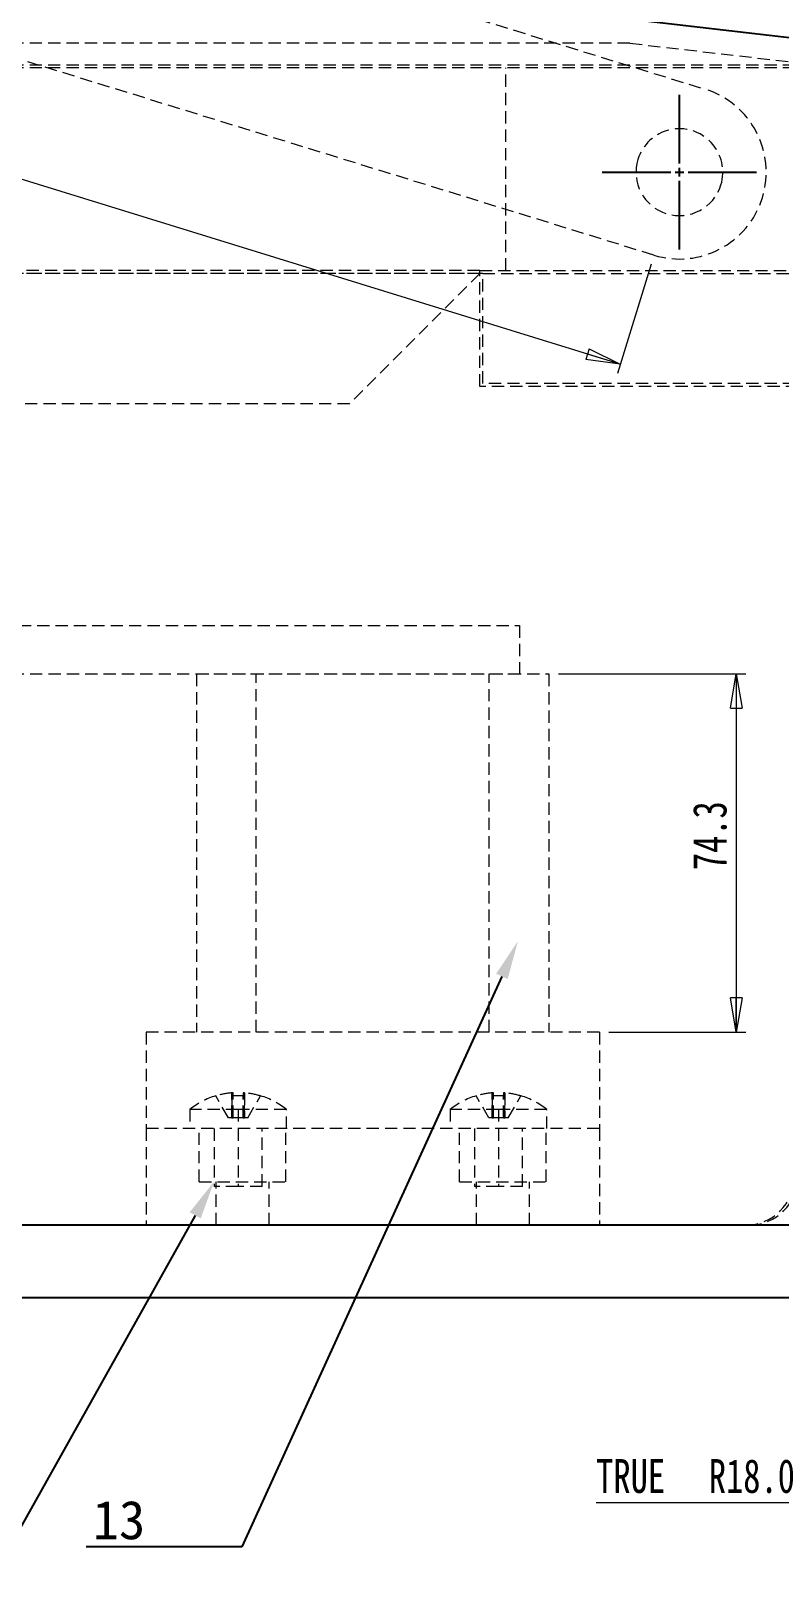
# Model space of a CAD drawing. Header units: millimetres. Extents: x 15 to 1184, y 5 to 836.
# Drawn here: x 481.8 to 559.5, y 498.9 to 660.5 of the extents above; entities that cross this region are included whole.
import ezdxf
from ezdxf import colors
from ezdxf.entities.mleader import LeaderData, LeaderLine
from ezdxf.math import Vec2, Vec3

# ---------------------------------------------------------------- set-up
doc = ezdxf.new("R2010")
doc.units = ezdxf.units.MM
doc.linetypes.add('CENTER2', pattern=[28.575, 19.05, -3.175, 3.175, -3.175])
doc.linetypes.add('HIDDEN', pattern=[1.905, 1.27, -0.635])
doc.styles.add('SLDTEXTSTYLE0', font='TXT', dxfattribs={"width": 0.75})
doc.dimstyles.new('SLDDIMSTYLE0', dxfattribs={"dimtxt": 3.5, "dimasz": 3.556, "dimexe": 0, "dimexo": 0.0625, "dimgap": 0.875, "dimtad": 1, "dimdec": 1, "dimlfac": 2, "dimrnd": 1e-09, "dimzin": 4, "dimdsep": 46, "dimtxsty": 'SLDTEXTSTYLE0', "dimblk1": 'CLOSED', "dimblk2": 'CLOSED', "dimsah": 1, "dimcen": 0.09, "dimadec": 0, "dimazin": 1, "dimtfac": 1, "dimtdec": 1, "dimtofl": 0, "dimtmove": 0, "dimatfit": 3, "dimldrblk": 'CLOSED', "dimfxl": 1, "dimfrac": 2, "dimtolj": 1, "dimtzin": 12, "dimarcsym": 0})
doc.dimstyles.new('SLDDIMSTYLE2', dxfattribs={"dimtxt": 3.5, "dimasz": 3.556, "dimexe": 0, "dimexo": 0.0625, "dimgap": 0.875, "dimtad": 1, "dimdec": 1, "dimlfac": 2, "dimrnd": 1e-09, "dimzin": 12, "dimdsep": 46, "dimtxsty": 'SLDTEXTSTYLE0', "dimblk1": 'CLOSED', "dimblk2": 'CLOSED', "dimsah": 1, "dimcen": 0.09, "dimadec": 0, "dimazin": 3, "dimtfac": 1, "dimtdec": 1, "dimtofl": 0, "dimtmove": 0, "dimatfit": 3, "dimldrblk": 'CLOSED', "dimfxl": 1, "dimfrac": 2, "dimtolj": 1, "dimtzin": 12, "dimarcsym": 0})
doc.dimstyles.new('SLDDIMSTYLE4', dxfattribs={"dimtxt": 3.5, "dimasz": 3.556, "dimexe": 0, "dimexo": 0.0625, "dimgap": 0.875, "dimtad": 0, "dimtih": 1, "dimtoh": 1, "dimdec": 1, "dimlfac": 2, "dimrnd": 1e-09, "dimzin": 4, "dimdsep": 46, "dimtxsty": 'SLDTEXTSTYLE0', "dimblk1": 'CLOSED', "dimblk2": 'CLOSED', "dimsah": 1, "dimcen": 0, "dimadec": 0, "dimazin": 1, "dimtfac": 1, "dimtdec": 1, "dimtofl": 0, "dimtmove": 0, "dimatfit": 3, "dimldrblk": 'CLOSED', "dimfxl": 1, "dimfrac": 2, "dimtolj": 1, "dimtzin": 12, "dimarcsym": 0})

# ---------------------------------------------------------------- blocks, each defined once
blk = doc.blocks.new('_Closed')
at = {"color": 0, "linetype": 'ByBlock', "lineweight": -2}
for p, q in [((-1, 0.166667), (0, 0)), ((-1, 0.166667), (-1, -0.166667)), ((0, 0), (-1, -0.166667)), ((0, 0), (-1, 0))]:
    blk.add_line(p, q, dxfattribs=at)
blk = doc.blocks.new('_D')
at = {"color": 7, "linetype": 'Continuous', "lineweight": 0, "transparency": 16777216}
for p, q in [((74.06, 528.28), (74.06, 456.96)), ((674.06, 528.28), (674.06, 456.96)), ((74.06, 457.96), (674.06, 457.96))]:
    blk.add_line(p, q, dxfattribs=at)
at = {"color": 7, "linetype": 'Continuous', "lineweight": 18, "transparency": 16777216, "xscale": 3.556, "yscale": 3.556, "rotation": 180}
blk.add_blockref('_Closed', (74.06, 457.96, -3.74), dxfattribs=at)
at = {"color": 7, "linetype": 'Continuous', "lineweight": 18, "transparency": 16777216, "xscale": 3.556, "yscale": 3.556}
blk.add_blockref('_Closed', (674.06, 457.96, -3.74), dxfattribs=at)
at = {"color": 7, "linetype": 'Continuous', "lineweight": 18, "transparency": 16777216, "insert": (362.39, 462.48), "char_height": 3.5, "attachment_point": 1, "style": 'SLDTEXTSTYLE0'}
blk.add_mtext('1200.0', dxfattribs=at)
blk = doc.blocks.new('_D_6')
at = {"color": 7, "linetype": 'Continuous', "lineweight": 0, "transparency": 16777216}
for p, q in [((458.58, 576.78), (472.26, 576.78)), ((471.26, 576.78), (471.26, 536.78))]:
    blk.add_line(p, q, dxfattribs=at)
at = {"color": 7, "linetype": 'Continuous', "lineweight": 18, "transparency": 16777216, "xscale": 3.556, "yscale": 3.556}
for p, rotation in [((471.26, 576.78, -3.74), 89.99999999999977), ((471.26, 536.78, -3.74), 269.9999999999998)]:
    blk.add_blockref('_Closed', p, dxfattribs=dict(at, rotation=rotation))
at = {"color": 7, "linetype": 'Continuous', "lineweight": 18, "transparency": 16777216, "insert": (466.75, 548.92), "char_height": 3.5, "attachment_point": 1, "rotation": 90, "style": 'SLDTEXTSTYLE0'}
blk.add_mtext('80.0', dxfattribs=at)
blk = doc.blocks.new('_D_7')
at = {"color": 7, "linetype": 'Continuous', "lineweight": 0, "transparency": 16777216}
for p, q in [((536.53, 593.93), (555.95, 593.93)), ((554.95, 593.93), (554.95, 556.78)), ((541.75, 556.78), (555.95, 556.78))]:
    blk.add_line(p, q, dxfattribs=at)
at = {"color": 7, "linetype": 'Continuous', "lineweight": 18, "transparency": 16777216, "xscale": 3.556, "yscale": 3.556}
for p, rotation in [((554.95, 593.93, -3.74), 90.00000000000058), ((554.95, 556.78, -3.74), 270.0000000000006)]:
    blk.add_blockref('_Closed', p, dxfattribs=dict(at, rotation=rotation))
at = {"color": 7, "linetype": 'Continuous', "lineweight": 18, "transparency": 16777216, "insert": (550.44, 573.57), "char_height": 3.5, "attachment_point": 1, "rotation": 90, "style": 'SLDTEXTSTYLE0'}
blk.add_mtext('74.3', dxfattribs=at)
blk = doc.blocks.new('_D_8')
at = {"color": 7, "linetype": 'Continuous', "lineweight": 0, "transparency": 16777216}
for p, q in [((259.45, 724.84), (255.96, 713.53)), ((542.91, 626.01), (256.25, 714.48)), ((546.11, 636.37), (542.62, 625.06))]:
    blk.add_line(p, q, dxfattribs=at)
at = {"color": 7, "linetype": 'Continuous', "lineweight": 18, "transparency": 16777216, "xscale": 3.556, "yscale": 3.556}
for p, rotation in [((256.25, 714.48, -3.74), 162.8488047369223), ((542.91, 626.01, -3.74), 342.8488047369224)]:
    blk.add_blockref('_Closed', p, dxfattribs=dict(at, rotation=rotation))
at = {"color": 7, "linetype": 'Continuous', "lineweight": 18, "transparency": 16777216, "insert": (396.29, 675.98), "char_height": 3.5, "attachment_point": 1, "rotation": 342.8488, "style": 'SLDTEXTSTYLE0'}
blk.add_mtext('600.0', dxfattribs=at)
blk = doc.blocks.new('_D_9')
at = {"color": 7, "linetype": 'Continuous', "lineweight": 0, "transparency": 16777216}
for p, q in [((574.63, 522.22), (565.57, 508.01)), ((565.57, 508.01), (540.42, 508.01))]:
    blk.add_line(p, q, dxfattribs=at)
at = {"color": 7, "linetype": 'Continuous', "lineweight": 18, "transparency": 16777216}
blk.add_arc((579.14, 529.28), 9, 242.1363, 243.7965, dxfattribs=at)
at = {"color": 7, "linetype": 'Continuous', "lineweight": 18, "transparency": 16777216, "xscale": 3.556, "yscale": 3.556, "rotation": 57.45614399697724}
blk.add_blockref('_Closed', (574.63, 522.22, -71.38), dxfattribs=at)
at = {"color": 7, "linetype": 'Continuous', "lineweight": 18, "transparency": 16777216, "char_height": 3.5, "attachment_point": 1, "style": 'SLDTEXTSTYLE0'}
for s, insert in [('TRUE', (540.42, 512.53)), ('R18.0', (552.1, 512.53))]:
    blk.add_mtext(s, dxfattribs=dict(at, insert=insert))
blk = doc.blocks.new('*U37')
at = {"color": 0, "linetype": 'CENTER2', "transparency": 16777216}
for p, q in [((0, 0.9), (0, 8)), ((-8, 0), (-0.9, 0)), ((0.9, 0), (8, 0)), ((0, -8), (0, -0.9))]:
    blk.add_line(p, q, dxfattribs=at)
at = {"color": 0, "linetype": 'Continuous', "transparency": 16777216}
for p, q in [((-0.45, 0), (0.45, 0)), ((0, -0.45), (0, 0.45))]:
    blk.add_line(p, q, dxfattribs=at)

msp = doc.modelspace()

# ---------------------------------------------------------------- linework, layer by layer
at = {"color": 7, "linetype": 'HIDDEN', "lineweight": 18}
for p, q in [((546.402, 637.323), (310.606, 710.094)), ((371.645, 710.094), (551.71, 654.522)), ((543.914, 659.283), (204.201, 659.283)), ((543.914, 659.283), (649.057, 647.151)), ((561.056, 657.022), (228.656, 657.022)), ((561.056, 656.722), (228.656, 656.722)), ((531.056, 635.722), (531.056, 656.722)), ((528.656, 635.422), (261.056, 635.422)), ((528.356, 635.722), (261.356, 635.722)), ((528.356, 635.422), (261.356, 635.422)), ((528.356, 635.422), (514.856, 621.922)), ((528.356, 635.722), (561.356, 635.722)), ((528.356, 623.722), (528.356, 635.722)), ((528.656, 624.022), (528.656, 635.422)), ((528.656, 635.422), (561.056, 635.422)), ((561.056, 624.022), (528.656, 624.022)), ((561.356, 623.722), (528.356, 623.722)), ((514.856, 621.922), (274.856, 621.922)), ((248.145, 598.927), (532.475, 598.927)), ((532.475, 598.927), (532.475, 593.927)), ((394.092, 593.927), (532.475, 593.927)), ((498.976, 593.928), (498.976, 556.783)), ((498.976, 593.928), (535.525, 593.928)), ((505.164, 556.783), (505.164, 593.928)), ((529.337, 556.783), (529.337, 593.928)), ((535.525, 593.928), (535.525, 556.783)), ((540.751, 556.783), (493.751, 556.783)), ((493.751, 556.783), (493.751, 546.783)), ((540.751, 556.783), (540.751, 546.783)), ((500.978, 550.174), (500.97, 550.188)), ((502.286, 547.908), (500.978, 550.174)), ((502.641, 550.491), (502.641, 547.908)), ((502.641, 547.908), (502.641, 550.491)), ((502.791, 550.174), (502.791, 550.491)), ((502.791, 547.908), (502.791, 550.174)), ((503.801, 550.491), (503.801, 550.174)), ((503.801, 547.908), (503.801, 550.174)), ((503.951, 547.908), (503.951, 550.491)), ((503.951, 550.491), (503.951, 547.908)), ((504.305, 547.908), (505.613, 550.174)), ((505.621, 550.188), (505.613, 550.174)), ((527.978, 550.174), (527.97, 550.188)), ((529.286, 547.908), (527.978, 550.174)), ((529.641, 550.491), (529.641, 547.908)), ((529.641, 547.908), (529.641, 550.491)), ((529.791, 550.174), (529.791, 550.491)), ((529.791, 547.908), (529.791, 550.174)), ((530.801, 550.491), (530.801, 550.174)), ((530.801, 547.908), (530.801, 550.174)), ((530.951, 547.908), (530.951, 550.491)), ((530.951, 550.491), (530.951, 547.908)), ((531.305, 547.908), (532.613, 550.174)), ((532.621, 550.188), (532.613, 550.174)), ((503.296, 548.778), (498.296, 548.778)), ((498.296, 548.778), (498.296, 546.783)), ((508.296, 548.778), (503.296, 548.778)), ((503.296, 548.778), (503.296, 546.783)), ((503.296, 548.778), (503.296, 546.783)), ((508.296, 546.783), (508.296, 548.778)), ((530.296, 548.778), (525.296, 548.778)), ((525.296, 548.778), (525.296, 546.783)), ((530.296, 548.778), (530.296, 546.783)), ((530.296, 548.778), (530.296, 546.783)), ((535.296, 548.778), (530.296, 548.778)), ((535.296, 546.783), (535.296, 548.778)), ((540.751, 546.783), (493.751, 546.783)), ((493.751, 546.783), (493.751, 536.783)), ((499.251, 541.283), (499.251, 546.783)), ((500.796, 546.783), (500.796, 540.783)), ((502.641, 547.908), (502.286, 547.908)), ((502.641, 547.908), (502.791, 547.908)), ((503.801, 547.908), (502.791, 547.908)), ((503.296, 546.783), (503.296, 540.783)), ((503.296, 546.783), (503.296, 540.783)), ((503.801, 547.908), (503.951, 547.908)), ((504.305, 547.908), (503.951, 547.908)), ((505.796, 540.783), (505.796, 546.783)), ((508.251, 541.283), (508.251, 546.783)), ((526.251, 541.283), (526.251, 546.783)), ((527.796, 546.783), (527.796, 540.783)), ((529.641, 547.908), (529.286, 547.908)), ((529.641, 547.908), (529.791, 547.908)), ((530.801, 547.908), (529.791, 547.908)), ((530.296, 546.783), (530.296, 540.783)), ((530.296, 546.783), (530.296, 540.783)), ((530.801, 547.908), (530.951, 547.908)), ((531.305, 547.908), (530.951, 547.908)), ((532.796, 540.783), (532.796, 546.783)), ((535.251, 541.283), (535.251, 546.783)), ((540.751, 546.783), (540.751, 536.783)), ((499.251, 541.283), (508.251, 541.283)), ((503.296, 540.783), (500.796, 540.783)), ((501.001, 536.783), (501.001, 541.283)), ((505.796, 540.783), (503.296, 540.783)), ((506.501, 536.783), (506.501, 541.283)), ((526.251, 541.283), (535.251, 541.283)), ((530.296, 540.783), (527.796, 540.783)), ((528.001, 536.783), (528.001, 541.283)), ((532.796, 540.783), (530.296, 540.783)), ((533.501, 536.783), (533.501, 541.283))]:
    msp.add_line(p, q, dxfattribs=at)
at = {"color": 7, "linetype": 'Continuous', "lineweight": 25}
for p, q in [((544.057, 661.783), (601.557, 655.149)), ((649.057, 536.783), (99.057, 536.783)), ((649.057, 536.783), (426.557, 536.783)), ((426.557, 529.283), (649.057, 529.283))]:
    msp.add_line(p, q, dxfattribs=at)
at = {"color": 7, "linetype": 'HIDDEN', "lineweight": 18}
for centre, radius, start, end in [((549.056, 645.922), 9, 252.8488, 72.8488), ((549.056, 645.922), 4.5, 342.8488, 162.8488), ((549.056, 645.922), 4.5, 162.8488, 342.8488), ((503.296, 542.533), 8, 106.89945, 128.68219), ((503.296, 542.533), 7.984, 94.70576, 106.8728), ((503.296, 541.193), 8.994, 86.78139, 93.21861), ((503.296, 542.533), 7.984, 73.1272, 85.29424), ((503.296, 542.533), 8, 51.31781, 73.10055), ((530.296, 542.533), 8, 106.89945, 128.68219), ((530.296, 542.533), 7.984, 94.70576, 106.8728), ((530.296, 541.193), 8.994, 86.78139, 93.21861), ((530.296, 542.533), 7.984, 73.1272, 85.29424), ((530.296, 542.533), 8, 51.31781, 73.10055), ((555.969, 541.783), 5, 270, 360), ((556.319, 541.783), 5, 270, 360)]:
    msp.add_arc(centre, radius, start, end, dxfattribs=at)
for points in [[(502.791, 550.491), (502.788, 550.492), (502.784, 550.495), (502.749, 550.496), (502.699, 550.495), (502.66, 550.492), (502.641, 550.491)], [(503.951, 550.491), (503.931, 550.492), (503.892, 550.495), (503.842, 550.496), (503.807, 550.495), (503.803, 550.492), (503.801, 550.491)], [(529.791, 550.491), (529.788, 550.492), (529.784, 550.495), (529.749, 550.496), (529.699, 550.495), (529.66, 550.492), (529.641, 550.491)], [(530.951, 550.491), (530.931, 550.492), (530.892, 550.495), (530.842, 550.496), (530.807, 550.495), (530.803, 550.492), (530.801, 550.491)]]:
    msp.add_open_spline(points, degree=3, knots=[0, 0, 0, 0, 0.2506452, 0.4997753, 0.7491288, 1, 1, 1, 1], dxfattribs=at)

# ---------------------------------------------------------------- block references
at = {"linetype": 'CENTER2'}
msp.add_blockref('*U37', (549.056, 645.922), dxfattribs=at)

# ---------------------------------------------------------------- dimensions: what is measured, and where the dimension line sits
at = {"color": 7, "linetype": 'Continuous', "lineweight": 18}
for base, p1, p2, angle, dimstyle, picture, middle in [((256.252, 714.481), (546.402, 637.323), (259.743, 725.791), 342.8488, 'SLDDIMSTYLE0', '_D_8', (400.52, 669.958)), ((554.954, 556.783), (535.525, 593.928), (540.751, 556.783), 90, 'SLDDIMSTYLE2', '_D_7', (554.954, 578.099)), ((471.259, 536.783), (457.579, 576.783), (649.057, 536.783), 90, 'SLDDIMSTYLE0', '_D_6', (471.259, 553.445))]:
    dim = msp.add_linear_dim(base=base, p1=p1, p2=p2, angle=angle, dimstyle=dimstyle, dxfattribs=at)
    dim.commit()
    dim.dimension.update_dxf_attribs({"geometry": picture, "text_midpoint": middle, "dimtype": 160})
dim = msp.add_linear_dim(base=(674.057, 457.965), p1=(74.057, 529.283), p2=(674.057, 529.283), dimstyle='SLDDIMSTYLE0', dxfattribs=at)
dim.commit()
dim.dimension.update_dxf_attribs({"geometry": '_D', "text_midpoint": (369.498, 457.965), "dimtype": 160})
dim = msp.add_radius_dim(center=(579.141, 529.283), mpoint=(574.631, 522.217), text='TRUE <>', dimstyle='SLDDIMSTYLE4', dxfattribs=at)
dim.commit()
dim.dimension.update_dxf_attribs({"geometry": '_D_9', "text_midpoint": (552.2, 510.793), "dimtype": 164})

# ---------------------------------------------------------------- leaders
ml = msp.add_multileader_mtext('Standard')
ml.set_content('13', color=256)
ml.set_leader_properties()
ml.build(insert=Vec2(0, 0))
ml.multileader.update_dxf_attribs({"text_right_attachment_type": 6})
ctx = ml.context
ctx.base_point, ctx.plane_origin = Vec3(486.33, 506.224), Vec3(532.304, 566.206)
ctx.right_attachment, ctx.text_align_type = 6, 2
notes = []
notes.append((ctx, [(0, (1, 1, 0), (503.663, 503.424), (-1, 0), 8, [(0, [(532.304, 566.206)], 0, [])])]))
ctx.mtext.insert, ctx.mtext.alignment, ctx.mtext.flow_direction = Vec3(493.663, 508.224), 3, 5
ml = msp.add_multileader_mtext('Standard')
ml.set_content('12', color=256)
ml.set_leader_properties()
ml.build(insert=Vec2(0, 0))
ml.multileader.update_dxf_attribs({"text_right_attachment_type": 6})
ctx = ml.context
ctx.base_point, ctx.plane_origin = Vec3(461.424, 504.703), Vec3(500.796, 541.283)
ctx.right_attachment, ctx.text_align_type = 6, 2
notes.append((ctx, [(0, (1, 1, 0), (478.758, 501.903), (-1, 0), 8, [(0, [(500.796, 541.283)], 0, [])])]))
ctx.mtext.insert, ctx.mtext.alignment, ctx.mtext.flow_direction = Vec3(468.758, 506.703), 3, 5
for ctx, leaders in notes:
    for number, flags, end, landing, length, lines in leaders:
        leader = LeaderData()
        leader.index, (leader.has_last_leader_line, leader.has_dogleg_vector, leader.attachment_direction) = number, flags
        leader.last_leader_point, leader.dogleg_vector, leader.dogleg_length = Vec3(end), Vec3(landing), length
        for number, points, colour, breaks in lines:
            line = LeaderLine()
            line.index, line.vertices, line.color, line.breaks = number, Vec3.list(points), colors.encode_raw_color(colour), breaks
            leader.lines.append(line)
        ctx.leaders.append(leader)

doc.saveas('drawing.dxf')
